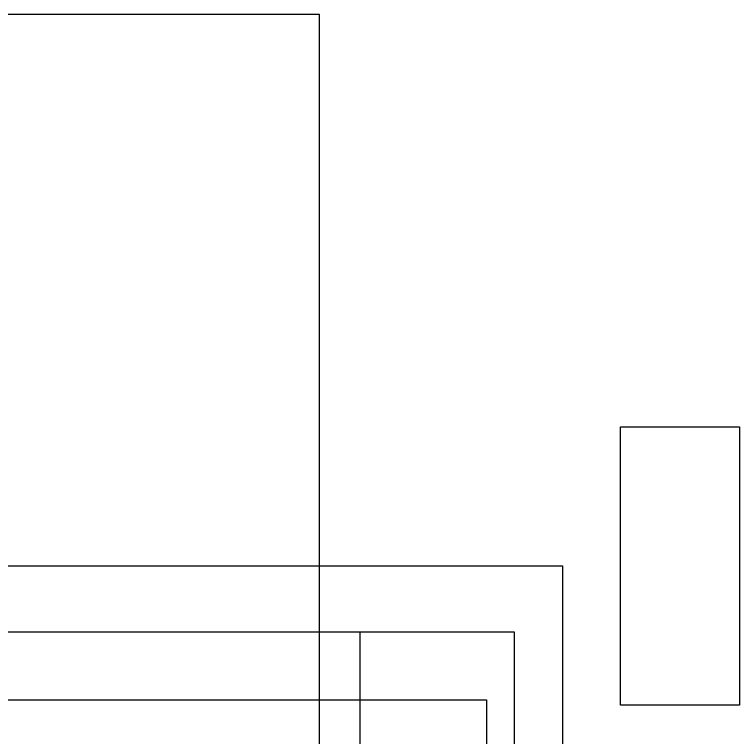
# Model space of a CAD drawing. Extents: x -50 to 355, y 0 to 300.
# Drawn here: x 252.4 to 354.5, y 197.8 to 299.6 of the extents above; entities that cross this region are included whole.
import ezdxf

# ---------------------------------------------------------------- set-up
doc = ezdxf.new("R2010")
doc.units = 0
doc.layers.get('0').update_dxf_attribs({"linetype": 'CONTINUOUS'})

msp = doc.modelspace()

# ---------------------------------------------------------------- linework, layer by layer
at = {"color": 7}
for points in [[(-4.631827, 149.643706), (-4.631827, -0.356294), (145.368173, -0.356294), (295.368173, -0.356294), (295.368173, 149.643706), (295.368173, 299.643706), (145.368173, 299.643706), (-4.631827, 299.643706)], [(337.767218, 241.567697), (354.513061, 241.567697), (354.513061, 202.375299), (337.767218, 202.375299)], [(-31.710214, 221.9715), (329.572444, 221.9715), (329.572444, 90.498818), (-31.710214, 90.498818)], [(0.712589, 212.707837), (301.068892, 212.707837), (301.068892, 105.819472), (0.712589, 105.819472), (0.712589, 212.707837), (322.802842, 212.707837), (322.802842, 84.798105), (0.712589, 84.798105)], [(-41.68646, 203.08788), (318.883615, 203.08788), (318.883615, 108.669832), (-41.68646, 108.669832)]]:
    msp.add_lwpolyline(points, close=True, dxfattribs=at)

doc.saveas('drawing.dxf')
